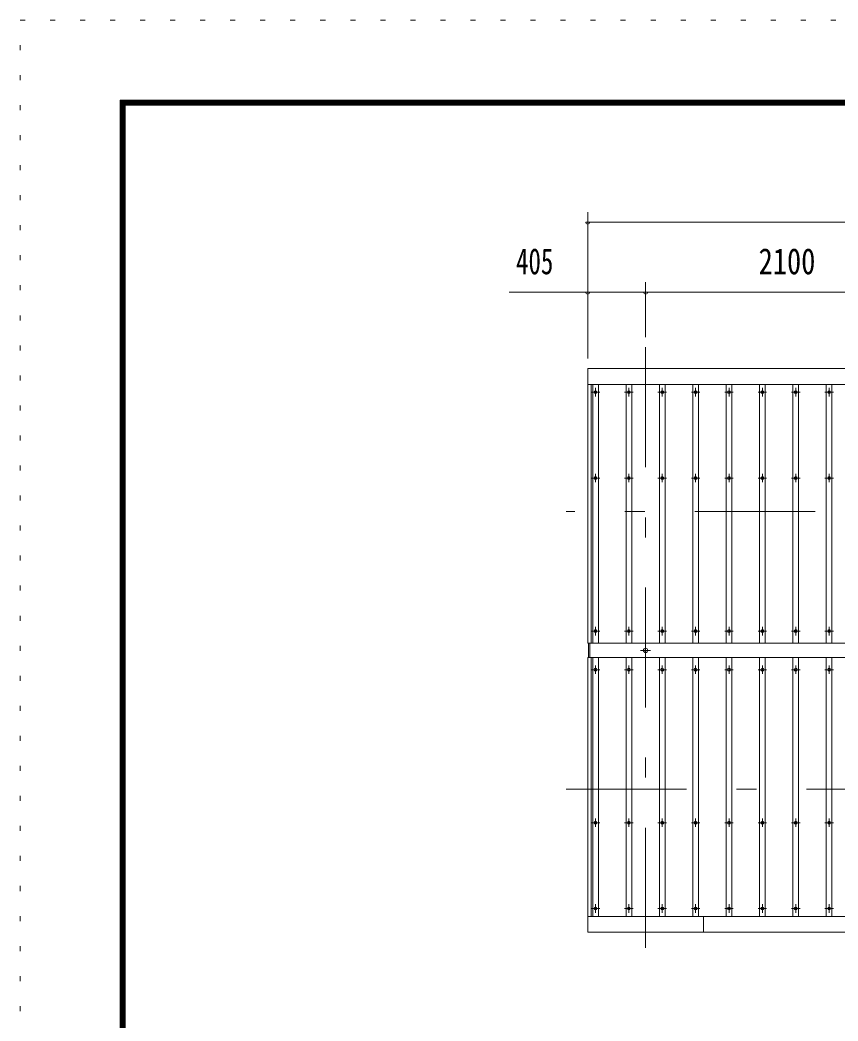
# Model space of a CAD drawing. Units: millimetres, scale not verified. Extents: x -30294 to 30299, y -14700 to 14700.
# Drawn here: x -11281 to -5561, y 7701 to 14700 of the extents above; entities that cross this region are included whole.
import ezdxf
from ezdxf.enums import TextEntityAlignment as Align

# ---------------------------------------------------------------- set-up
doc = ezdxf.new("R2010")
doc.units = ezdxf.units.MM
doc.header["$LTSCALE"] = 70
doc.linetypes.add('USER3', pattern=[24, 12, -5, 2, -5])
doc.linetypes.add('USER4', pattern=[3, 0.5, -2.5])
for name, color, linetype, lineweight in [('0-2_1-0BOLD', 7, 'Continuous', 18), ('0-3_1-2CENTER', 3, 'USER3', 18), ('0-4_1-4THIN', 4, 'Continuous', 18), ('0-5_1-5DIM', 3, 'Continuous', 18), ('0-C_F-F', 5, 'Continuous', 18), ('0-D_F-E_J_ADD', 5, 'USER4', 18)]:
    doc.layers.add(name, color=color, linetype=linetype, lineweight=lineweight)
doc.styles.add('ＭＳ ゴシック', font='')
doc.styles.get('ＭＳ ゴシック').set_extended_font_data('MS Gothic')

msp = doc.modelspace()

# ---------------------------------------------------------------- linework, layer by layer
at = {"layer": '0-2_1-0BOLD'}
for p, q in [((-7311.37, 12152.54), (848.62, 12152.54)), ((-7286.37, 10343.06), (-7286.37, 12152.54)), ((-7306.37, 10343.06), (-7306.37, 10242.03)), ((-7296.37, 10242.03), (-7296.37, 10343.06)), ((-7286.37, 8432.54), (-7286.37, 10242.03)), ((848.62, 8432.54), (-7311.37, 8432.54)), ((-6501.37, 8322.54), (-6501.37, 8432.54))]:
    msp.add_line(p, q, dxfattribs=at)
for points in [[(-7311.37, 10343.06), (-7311.37, 12262.54), (848.62, 12262.54), (848.62, 10343.06)], [(848.62, 8322.54), (-7311.37, 8322.54), (-7311.37, 10242.03), (848.62, 10242.03)]]:
    msp.add_lwpolyline(points, close=True, dxfattribs=at)
for centre, radius in [((-7256.37, 12097.54), 10), ((-7023.04, 12097.54), 10), ((-6789.7, 12097.54), 10), ((-6556.37, 12097.54), 10), ((-6323.04, 12097.54), 10), ((-6089.7, 12097.54), 10), ((-5856.37, 12097.54), 10), ((-5623.04, 12097.54), 10), ((-7256.37, 11497.54), 10), ((-7023.04, 11497.54), 10), ((-6789.7, 11497.54), 10), ((-6556.37, 11497.54), 10), ((-6323.04, 11497.54), 10), ((-6089.7, 11497.54), 10), ((-5856.37, 11497.54), 10), ((-5623.04, 11497.54), 10), ((-7256.37, 10427.54), 10), ((-7023.04, 10427.54), 10), ((-6789.7, 10427.54), 10), ((-6556.37, 10427.54), 10), ((-6323.04, 10427.54), 10), ((-6089.7, 10427.54), 10), ((-5856.37, 10427.54), 10), ((-5623.04, 10427.54), 10), ((-6906.37, 10292.54), 15), ((-7256.37, 10157.54), 10), ((-7023.04, 10157.54), 10), ((-6789.7, 10157.54), 10), ((-6556.37, 10157.54), 10), ((-6323.04, 10157.54), 10), ((-6089.7, 10157.54), 10), ((-5856.37, 10157.54), 10), ((-5623.04, 10157.54), 10), ((-7256.37, 9087.55), 10), ((-7023.04, 9087.55), 10), ((-6789.7, 9087.55), 10), ((-6556.37, 9087.55), 10), ((-6323.04, 9087.55), 10), ((-6089.7, 9087.55), 10), ((-5856.37, 9087.55), 10), ((-5623.04, 9087.55), 10), ((-7256.37, 8487.55), 10), ((-7023.04, 8487.55), 10), ((-6789.7, 8487.55), 10), ((-6556.37, 8487.55), 10), ((-6323.04, 8487.55), 10), ((-6089.7, 8487.55), 10), ((-5856.37, 8487.55), 10), ((-5623.04, 8487.55), 10)]:
    msp.add_circle(centre, radius, dxfattribs=at)
at = {"layer": '0-3_1-2CENTER'}
for p, q in [((-6906.37, 12412.55), (-6906.37, 8172.54)), ((-7256.37, 12127.54), (-7256.37, 12067.54)), ((-7023.04, 12067.54), (-7023.04, 12127.54)), ((-6789.7, 12127.54), (-6789.7, 12067.54)), ((-6556.37, 12067.54), (-6556.37, 12127.54)), ((-6323.04, 12127.54), (-6323.04, 12067.54)), ((-6089.7, 12067.54), (-6089.7, 12127.54)), ((-5856.37, 12127.54), (-5856.37, 12067.54)), ((-5623.04, 12067.54), (-5623.04, 12127.54)), ((-7226.37, 12097.54), (-7286.37, 12097.54)), ((-6993.04, 12097.54), (-7053.04, 12097.54)), ((-6759.71, 12097.54), (-6819.71, 12097.54)), ((-6526.37, 12097.54), (-6586.37, 12097.54)), ((-6293.04, 12097.54), (-6353.04, 12097.54)), ((-6059.71, 12097.54), (-6119.71, 12097.54)), ((-5826.37, 12097.54), (-5886.37, 12097.54)), ((-5593.04, 12097.54), (-5653.04, 12097.54)), ((-7286.37, 11497.54), (-7226.37, 11497.54)), ((-7256.37, 11467.54), (-7256.37, 11527.54)), ((-6993.04, 11497.54), (-7053.04, 11497.54)), ((-7023.04, 11527.54), (-7023.04, 11467.54)), ((-6819.71, 11497.54), (-6759.71, 11497.54)), ((-6789.7, 11467.54), (-6789.7, 11527.54)), ((-6526.37, 11497.54), (-6586.37, 11497.54)), ((-6556.37, 11527.54), (-6556.37, 11467.54)), ((-6353.04, 11497.54), (-6293.04, 11497.54)), ((-6323.04, 11467.54), (-6323.04, 11527.54)), ((-6059.71, 11497.54), (-6119.71, 11497.54)), ((-6089.7, 11527.54), (-6089.7, 11467.54)), ((-5886.37, 11497.54), (-5826.37, 11497.54)), ((-5856.37, 11467.54), (-5856.37, 11527.54)), ((-5593.04, 11497.54), (-5653.04, 11497.54)), ((-5623.04, 11527.54), (-5623.04, 11467.54)), ((998.63, 11262.54), (-7461.37, 11262.54)), ((-7256.37, 10457.54), (-7256.37, 10397.54)), ((-7023.04, 10457.54), (-7023.04, 10397.54)), ((-6789.7, 10457.54), (-6789.7, 10397.54)), ((-6556.37, 10397.54), (-6556.37, 10457.54)), ((-6323.04, 10397.54), (-6323.04, 10457.54)), ((-6089.7, 10457.54), (-6089.7, 10397.54)), ((-5856.37, 10457.54), (-5856.37, 10397.54)), ((-5623.04, 10397.54), (-5623.04, 10457.54)), ((-7226.37, 10427.54), (-7286.37, 10427.54)), ((-7053.04, 10427.54), (-6993.04, 10427.54)), ((-6759.71, 10427.54), (-6819.71, 10427.54)), ((-6526.37, 10427.54), (-6586.37, 10427.54)), ((-6293.04, 10427.54), (-6353.04, 10427.54)), ((-6119.71, 10427.54), (-6059.71, 10427.54)), ((-5826.37, 10427.54), (-5886.37, 10427.54)), ((-5593.04, 10427.54), (-5653.04, 10427.54)), ((-6941.37, 10292.54), (-6871.37, 10292.54)), ((-7226.37, 10157.54), (-7286.37, 10157.54)), ((-7256.37, 10187.55), (-7256.37, 10127.55)), ((-6993.04, 10157.54), (-7053.04, 10157.54)), ((-7023.04, 10127.55), (-7023.04, 10187.55)), ((-6759.71, 10157.54), (-6819.71, 10157.54)), ((-6789.7, 10187.55), (-6789.7, 10127.55)), ((-6586.37, 10157.54), (-6526.37, 10157.54)), ((-6556.37, 10127.55), (-6556.37, 10187.55)), ((-6293.04, 10157.54), (-6353.04, 10157.54)), ((-6323.04, 10127.55), (-6323.04, 10187.55)), ((-6059.71, 10157.54), (-6119.71, 10157.54)), ((-6089.7, 10187.55), (-6089.7, 10127.55)), ((-5826.37, 10157.54), (-5886.37, 10157.54)), ((-5856.37, 10187.55), (-5856.37, 10127.55)), ((-5653.04, 10157.54), (-5593.04, 10157.54)), ((-5623.04, 10127.55), (-5623.04, 10187.55)), ((-7461.37, 9322.54), (998.63, 9322.54)), ((-7256.37, 9117.55), (-7256.37, 9057.54)), ((-7023.04, 9057.54), (-7023.04, 9117.55)), ((-6789.7, 9117.55), (-6789.7, 9057.54)), ((-6556.37, 9057.54), (-6556.37, 9117.55)), ((-6323.04, 9117.55), (-6323.04, 9057.54)), ((-6089.7, 9057.54), (-6089.7, 9117.55)), ((-5856.37, 9117.55), (-5856.37, 9057.54)), ((-5623.04, 9057.54), (-5623.04, 9117.55)), ((-7226.37, 9087.55), (-7286.37, 9087.55)), ((-6993.04, 9087.55), (-7053.04, 9087.55)), ((-6759.71, 9087.55), (-6819.71, 9087.55)), ((-6526.37, 9087.55), (-6586.37, 9087.55)), ((-6293.04, 9087.55), (-6353.04, 9087.55)), ((-6059.71, 9087.55), (-6119.71, 9087.55)), ((-5826.37, 9087.55), (-5886.37, 9087.55)), ((-5593.04, 9087.55), (-5653.04, 9087.55)), ((-7286.37, 8487.55), (-7226.37, 8487.55)), ((-7256.37, 8517.55), (-7256.37, 8457.55)), ((-7053.04, 8487.55), (-6993.04, 8487.55)), ((-7023.04, 8517.55), (-7023.04, 8457.55)), ((-6819.71, 8487.55), (-6759.71, 8487.55)), ((-6789.7, 8517.55), (-6789.7, 8457.55)), ((-6586.37, 8487.55), (-6526.37, 8487.55)), ((-6556.37, 8517.55), (-6556.37, 8457.55)), ((-6353.04, 8487.55), (-6293.04, 8487.55)), ((-6323.04, 8517.55), (-6323.04, 8457.55)), ((-6119.71, 8487.55), (-6059.71, 8487.55)), ((-6089.7, 8517.55), (-6089.7, 8457.55)), ((-5886.37, 8487.55), (-5826.37, 8487.55)), ((-5856.37, 8517.55), (-5856.37, 8457.55)), ((-5653.04, 8487.55), (-5593.04, 8487.55)), ((-5623.04, 8517.55), (-5623.04, 8457.55))]:
    msp.add_line(p, q, dxfattribs=at)
at = {"layer": '0-4_1-4THIN'}
for p, q in [((-7276.37, 12152.54), (-7276.37, 10343.05)), ((-7236.38, 10343.05), (-7236.38, 12152.54)), ((-7043.04, 10343.05), (-7043.04, 12152.54)), ((-7003.04, 12152.54), (-7003.04, 10343.05)), ((-6809.71, 12152.54), (-6809.71, 10343.05)), ((-6769.71, 10343.05), (-6769.71, 12152.54)), ((-6576.37, 10343.05), (-6576.37, 12152.54)), ((-6536.38, 12152.54), (-6536.38, 10343.05)), ((-6343.04, 12152.54), (-6343.04, 10343.05)), ((-6303.04, 10343.05), (-6303.04, 12152.54)), ((-6109.71, 10343.05), (-6109.71, 12152.54)), ((-6069.71, 12152.54), (-6069.71, 10343.05)), ((-5876.37, 12152.54), (-5876.37, 10343.05)), ((-5836.38, 10343.05), (-5836.38, 12152.54)), ((-5643.04, 10343.05), (-5643.04, 12152.54)), ((-5603.04, 12152.54), (-5603.04, 10343.05)), ((-7276.37, 10242.04), (-7276.37, 8432.55)), ((-7236.38, 8432.55), (-7236.38, 10242.04)), ((-7043.04, 8432.55), (-7043.04, 10242.04)), ((-7003.04, 10242.04), (-7003.04, 8432.55)), ((-6809.71, 10242.04), (-6809.71, 8432.55)), ((-6769.71, 8432.55), (-6769.71, 10242.04)), ((-6576.37, 8432.55), (-6576.37, 10242.04)), ((-6536.38, 10242.04), (-6536.38, 8432.55)), ((-6343.04, 10242.04), (-6343.04, 8432.55)), ((-6303.04, 8432.55), (-6303.04, 10242.04)), ((-6109.71, 8432.55), (-6109.71, 10242.04)), ((-6069.71, 10242.04), (-6069.71, 8432.55)), ((-5876.37, 10242.04), (-5876.37, 8432.55)), ((-5836.38, 8432.55), (-5836.38, 10242.04)), ((-5643.04, 8432.55), (-5643.04, 10242.04)), ((-5603.04, 10242.04), (-5603.04, 8432.55))]:
    msp.add_line(p, q, dxfattribs=at)
at = {"layer": '0-5_1-5DIM'}
for p, q in [((-7311.37, 13357.54), (-7311.37, 12332.54)), ((-7297.37, 13287.54), (-7325.37, 13287.54)), ((-7311.37, 13287.54), (848.62, 13287.54)), ((-6906.37, 12867.54), (-6906.37, 12482.55)), ((-7860.87, 12797.54), (-7311.37, 12797.54)), ((-7297.37, 12797.54), (-7325.37, 12797.54)), ((-7311.37, 12797.54), (-6906.37, 12797.54)), ((-6892.37, 12797.54), (-6920.37, 12797.54)), ((-6906.37, 12797.54), (-4806.37, 12797.54))]:
    msp.add_line(p, q, dxfattribs=at)
for centre in [(-7311.37, 13287.54), (-7311.37, 12797.54), (-6906.37, 12797.54)]:
    msp.add_arc(centre, 14, 180, 0, dxfattribs=at)
at = {"layer": '0-C_F-F'}
for points in [[(29599.18, -14000), (-10580.82, -14000), (-10580.82, 14140), (29599.18, 14140)], [(29595.67, -13996.5), (-10577.32, -13996.5), (-10577.32, 14136.5), (29595.67, 14136.5)], [(29592.17, -13993), (29592.17, 14133), (-10573.82, 14133), (-10573.82, -13993)], [(29588.67, -13989.5), (-10570.32, -13989.5), (-10570.32, 14129.5), (29588.67, 14129.5)], [(29585.18, -13986), (29585.18, 14126), (-10566.82, 14126), (-10566.82, -13986)], [(29581.68, -13982.5), (-10563.32, -13982.5), (-10563.32, 14122.5), (29581.68, 14122.5)], [(29578.17, -13979), (29578.17, 14119), (-10559.82, 14119), (-10559.82, -13979)], [(29574.68, -13975.5), (-10556.32, -13975.5), (-10556.32, 14115.5), (29574.68, 14115.5)], [(29571.17, -13972), (-10552.82, -13972), (-10552.82, 14112), (29571.17, 14112)], [(29567.68, -13968.5), (-10549.32, -13968.5), (-10549.32, 14108.5), (29567.68, 14108.5)], [(29564.17, -13965), (29564.17, 14105), (-10545.82, 14105), (-10545.82, -13965)]]:
    msp.add_lwpolyline(points, close=True, dxfattribs=at)
at = {"layer": '0-D_F-E_J_ADD'}
msp.add_lwpolyline([(30299.18, -14700), (-11280.82, -14700), (-11280.82, 14700), (30299.18, 14700)], close=True, dxfattribs=at)

# ---------------------------------------------------------------- texts
at = {"layer": '0-5_1-5DIM', "color": 7, "style": 'ＭＳ ゴシック'}
for s, width, p in [('405', 0.7, (-7812.05, 12867.54)), ('2100', 0.8, (-6115.91, 12867.54))]:
    msp.add_text(s, height=182.3, dxfattribs=dict(at, width=width)).set_placement(p, align=Align.BOTTOM_LEFT)

doc.saveas('drawing.dxf')
